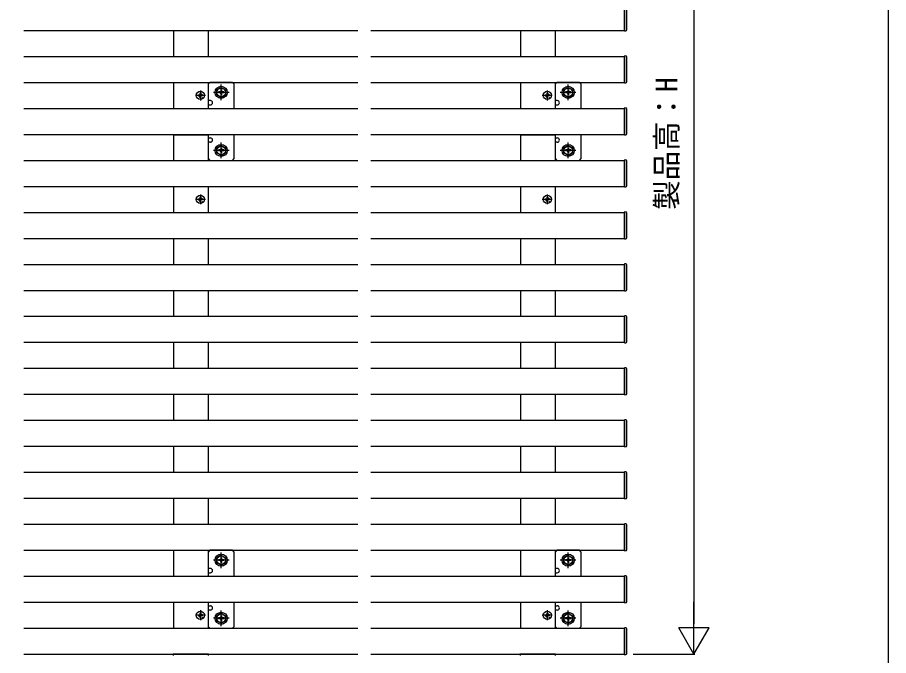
# Model space of a CAD drawing. Units: millimetres, scale not verified. Extents: x -1750 to 1750, y -2608 to 2592.
# Drawn here: x 746 to 1750, y 507 to 1244 of the extents above; entities that cross this region are included whole.
import ezdxf
from ezdxf.enums import TextEntityAlignment as Align

# ---------------------------------------------------------------- set-up
doc = ezdxf.new("R2010")
doc.units = ezdxf.units.MM
doc.header["$LTSCALE"] = 14
for name, color, linetype in [('0-2_YKK_12', 2, 'Continuous'), ('0-3_YKK_13', 4, 'Continuous'), ('0-4_YKK_D', 6, 'Continuous'), ('0-5_YKK_ZWAK', 7, 'Continuous')]:
    doc.layers.add(name, color=color, linetype=linetype)
doc.styles.add('ＭＳ ゴシック', font='')
doc.styles.get('ＭＳ ゴシック').set_extended_font_data('MS Gothic')

msp = doc.modelspace()

# ---------------------------------------------------------------- linework, layer by layer
at = {"layer": '0-2_YKK_12'}
for p, q in [((1445.5, 1259), (1445.5, 1229)), ((753, 1229), (1138, 1229)), ((925.5, 1229), (925.5, 1199)), ((965.5, 1229), (965.5, 1199)), ((1153, 1229), (1445.5, 1229)), ((1325.5, 1229), (1325.5, 1199)), ((1365.5, 1229), (1365.5, 1199)), ((753, 1199), (1138, 1199)), ((1153, 1199), (1445.5, 1199)), ((1445.5, 1199), (1445.5, 1169)), ((753, 1169), (1138, 1169)), ((925.5, 1169), (925.5, 1139)), ((965.5, 1169), (965.5, 1139)), ((1153, 1169), (1445.5, 1169)), ((1325.5, 1169), (1325.5, 1139)), ((1365.5, 1169), (1365.5, 1139)), ((753, 1139), (1138, 1139)), ((1153, 1139), (1445.5, 1139)), ((1445.5, 1139), (1445.5, 1109)), ((753, 1109), (1138, 1109)), ((925.5, 1109), (925.5, 1079)), ((925.5, 1108.4), (965.5, 1108.4)), ((965.5, 1109), (965.5, 1079)), ((1153, 1109), (1445.5, 1109)), ((1325.5, 1109), (1325.5, 1079)), ((1325.5, 1108.4), (1365.5, 1108.4)), ((1365.5, 1109), (1365.5, 1079)), ((753, 1079), (1138, 1079)), ((1153, 1079), (1445.5, 1079)), ((1445.5, 1079), (1445.5, 1049)), ((753, 1049), (1138, 1049)), ((925.5, 1049), (925.5, 1019)), ((965.5, 1049), (965.5, 1019)), ((1153, 1049), (1445.5, 1049)), ((1325.5, 1049), (1325.5, 1019)), ((1365.5, 1049), (1365.5, 1019)), ((753, 1019), (1138, 1019)), ((1153, 1019), (1445.5, 1019)), ((1445.5, 1019), (1445.5, 989)), ((753, 989), (1138, 989)), ((925.5, 989), (925.5, 959)), ((965.5, 989), (965.5, 959)), ((1153, 989), (1445.5, 989)), ((1325.5, 989), (1325.5, 959)), ((1365.5, 989), (1365.5, 959)), ((753, 959), (1138, 959)), ((1153, 959), (1445.5, 959)), ((1445.5, 959), (1445.5, 929)), ((753, 929), (1138, 929)), ((925.5, 929), (925.5, 899)), ((965.5, 929), (965.5, 899)), ((1153, 929), (1445.5, 929)), ((1325.5, 929), (1325.5, 899)), ((1365.5, 929), (1365.5, 899)), ((753, 899), (1138, 899)), ((1153, 899), (1445.5, 899)), ((1445.5, 899), (1445.5, 869)), ((753, 869), (1138, 869)), ((925.5, 869), (925.5, 839)), ((965.5, 869), (965.5, 839)), ((1153, 869), (1445.5, 869)), ((1325.5, 869), (1325.5, 839)), ((1365.5, 869), (1365.5, 839)), ((753, 839), (1138, 839)), ((1153, 839), (1445.5, 839)), ((1445.5, 839), (1445.5, 809)), ((753, 809), (1138, 809)), ((925.5, 809), (925.5, 779)), ((965.5, 809), (965.5, 779)), ((1153, 809), (1445.5, 809)), ((1325.5, 809), (1325.5, 779)), ((1365.5, 809), (1365.5, 779)), ((753, 779), (1138, 779)), ((1153, 779), (1445.5, 779)), ((1445.5, 779), (1445.5, 749)), ((753, 749), (1138, 749)), ((925.5, 749), (925.5, 719)), ((965.5, 749), (965.5, 719)), ((1153, 749), (1445.5, 749)), ((1325.5, 749), (1325.5, 719)), ((1365.5, 749), (1365.5, 719)), ((753, 719), (1138, 719)), ((1153, 719), (1445.5, 719)), ((1445.5, 719), (1445.5, 689)), ((753, 689), (1138, 689)), ((925.5, 689), (925.5, 659)), ((965.5, 689), (965.5, 659)), ((1153, 689), (1445.5, 689)), ((1325.5, 689), (1325.5, 659)), ((1365.5, 689), (1365.5, 659)), ((753, 659), (1138, 659)), ((1153, 659), (1445.5, 659)), ((1445.5, 659), (1445.5, 629)), ((753, 629), (1138, 629)), ((925.5, 629), (925.5, 599)), ((965.5, 629), (965.5, 599)), ((1153, 629), (1445.5, 629)), ((1325.5, 629), (1325.5, 599)), ((1365.5, 629), (1365.5, 599)), ((753, 599), (1138, 599)), ((1153, 599), (1445.5, 599)), ((1445.5, 599), (1445.5, 569)), ((753, 569), (1138, 569)), ((925.5, 569), (925.5, 539)), ((965.5, 569), (965.5, 539)), ((1153, 569), (1445.5, 569)), ((1325.5, 569), (1325.5, 539)), ((1365.5, 569), (1365.5, 539)), ((753, 539), (1138, 539)), ((1153, 539), (1445.5, 539)), ((1445.5, 539), (1445.5, 509)), ((753, 509), (1138, 509)), ((1153, 509), (1445.5, 509))]:
    msp.add_line(p, q, dxfattribs=at)
at = {"layer": '0-3_YKK_13'}
for p, q in [((1445.5, 1229.3), (1445.5, 1258.7)), ((1448, 1229.59), (1448, 1258.41)), ((1445.5, 1229.3), (1445.5, 1228.5)), ((1445.5, 1228.5), (1447.06, 1228.6)), ((1445.5, 1169.3), (1445.5, 1198.7)), ((1448, 1169.59), (1448, 1198.41)), ((967.5, 1169), (965.5, 1167)), ((965.5, 1167), (965.5, 1148)), ((980.5, 1148.5), (980.5, 1166.5)), ((1367.5, 1169), (1365.5, 1167)), ((1365.5, 1167), (1365.5, 1148)), ((1380.5, 1148.5), (1380.5, 1166.5)), ((1445.5, 1169.3), (1445.5, 1168.5)), ((1445.5, 1168.5), (1447.06, 1168.6)), ((955.87, 1155.34), (955.75, 1154.73)), ((955.89, 1156.38), (955.87, 1155.34)), ((956.48, 1159.74), (956.48, 1148.27)), ((957.08, 1156.38), (957.1, 1155.34)), ((957.1, 1155.34), (957.21, 1154.73)), ((989.5, 1157.5), (971.5, 1157.5)), ((980.5, 1163.25), (975.5, 1160.36)), ((975.5, 1154.64), (975.5, 1160.36)), ((979, 1158), (977.35, 1158)), ((977.35, 1157), (977.35, 1158)), ((979, 1157), (977.35, 1157)), ((980, 1160.65), (980, 1159)), ((980, 1160.65), (981, 1160.65)), ((980, 1156), (980, 1154.35)), ((980.5, 1163.25), (985.5, 1160.36)), ((981, 1160.65), (981, 1159)), ((981, 1156), (981, 1154.35)), ((983.65, 1158), (982, 1158)), ((983.65, 1157), (982, 1157)), ((983.65, 1158), (983.65, 1157)), ((985.5, 1160.36), (985.5, 1154.64)), ((1355.87, 1155.34), (1355.75, 1154.73)), ((1355.89, 1156.38), (1355.87, 1155.34)), ((1356.48, 1159.74), (1356.48, 1148.27)), ((1357.08, 1156.38), (1357.1, 1155.34)), ((1357.1, 1155.34), (1357.21, 1154.73)), ((1389.5, 1157.5), (1371.5, 1157.5)), ((1380.5, 1163.25), (1375.5, 1160.36)), ((1375.5, 1154.64), (1375.5, 1160.36)), ((1379, 1158), (1377.35, 1158)), ((1377.35, 1157), (1377.35, 1158)), ((1379, 1157), (1377.35, 1157)), ((1380, 1160.65), (1380, 1159)), ((1380, 1160.65), (1381, 1160.65)), ((1380, 1156), (1380, 1154.35)), ((1380.5, 1163.25), (1385.5, 1160.36)), ((1381, 1160.65), (1381, 1159)), ((1381, 1156), (1381, 1154.35)), ((1383.65, 1158), (1382, 1158)), ((1383.65, 1157), (1382, 1157)), ((1383.65, 1158), (1383.65, 1157)), ((1385.5, 1160.36), (1385.5, 1154.64)), ((962.22, 1154), (950.75, 1154)), ((954.11, 1154.59), (955.15, 1154.61)), ((954.11, 1153.41), (955.15, 1153.39)), ((955.15, 1154.61), (955.75, 1154.73)), ((955.15, 1153.39), (955.75, 1153.27)), ((955.87, 1152.66), (955.75, 1153.27)), ((955.89, 1151.62), (955.87, 1152.66)), ((957.08, 1151.62), (957.1, 1152.66)), ((957.1, 1152.66), (957.21, 1153.27)), ((957.82, 1154.61), (957.21, 1154.73)), ((957.82, 1153.39), (957.21, 1153.27)), ((958.86, 1154.59), (957.82, 1154.61)), ((958.86, 1153.41), (957.82, 1153.39)), ((968, 1148), (965.5, 1148)), ((980.5, 1151.75), (975.5, 1154.64)), ((981, 1154.35), (980, 1154.35)), ((980.5, 1151.75), (985.5, 1154.64)), ((1362.22, 1154), (1350.75, 1154)), ((1354.11, 1154.59), (1355.15, 1154.61)), ((1354.11, 1153.41), (1355.15, 1153.39)), ((1355.15, 1154.61), (1355.75, 1154.73)), ((1355.15, 1153.39), (1355.75, 1153.27)), ((1355.87, 1152.66), (1355.75, 1153.27)), ((1355.89, 1151.62), (1355.87, 1152.66)), ((1357.08, 1151.62), (1357.1, 1152.66)), ((1357.1, 1152.66), (1357.21, 1153.27)), ((1357.82, 1154.61), (1357.21, 1154.73)), ((1357.82, 1153.39), (1357.21, 1153.27)), ((1358.86, 1154.59), (1357.82, 1154.61)), ((1358.86, 1153.41), (1357.82, 1153.39)), ((1368, 1148), (1365.5, 1148)), ((1380.5, 1151.75), (1375.5, 1154.64)), ((1381, 1154.35), (1380, 1154.35)), ((1380.5, 1151.75), (1385.5, 1154.64)), ((965.5, 1143), (968, 1143)), ((1365.5, 1143), (1368, 1143)), ((1445.5, 1109.3), (1445.5, 1138.7)), ((1448, 1109.59), (1448, 1138.41)), ((965.5, 1105), (968, 1105)), ((1365.5, 1105), (1368, 1105)), ((1445.5, 1109.3), (1445.5, 1108.5)), ((1445.5, 1108.5), (1447.06, 1108.6)), ((968, 1100), (965.5, 1100)), ((980.5, 1096.25), (975.5, 1093.36)), ((980.5, 1081.5), (980.5, 1099.5)), ((980.5, 1096.25), (985.5, 1093.36)), ((1368, 1100), (1365.5, 1100)), ((1380.5, 1096.25), (1375.5, 1093.36)), ((1380.5, 1081.5), (1380.5, 1099.5)), ((1380.5, 1096.25), (1385.5, 1093.36)), ((989.5, 1090.5), (971.5, 1090.5)), ((975.5, 1087.64), (975.5, 1093.36)), ((980.5, 1084.75), (975.5, 1087.64)), ((979, 1091), (977.35, 1091)), ((977.35, 1090), (977.35, 1091)), ((979, 1090), (977.35, 1090)), ((980, 1093.65), (980, 1092)), ((980, 1093.65), (981, 1093.65)), ((980, 1089), (980, 1087.35)), ((981, 1087.35), (980, 1087.35)), ((980.5, 1084.75), (985.5, 1087.64)), ((981, 1093.65), (981, 1092)), ((981, 1089), (981, 1087.35)), ((983.65, 1091), (982, 1091)), ((983.65, 1090), (982, 1090)), ((983.65, 1091), (983.65, 1090)), ((985.5, 1093.36), (985.5, 1087.64)), ((1389.5, 1090.5), (1371.5, 1090.5)), ((1375.5, 1087.64), (1375.5, 1093.36)), ((1380.5, 1084.75), (1375.5, 1087.64)), ((1379, 1091), (1377.35, 1091)), ((1377.35, 1090), (1377.35, 1091)), ((1379, 1090), (1377.35, 1090)), ((1380, 1093.65), (1380, 1092)), ((1380, 1093.65), (1381, 1093.65)), ((1380, 1089), (1380, 1087.35)), ((1381, 1087.35), (1380, 1087.35)), ((1380.5, 1084.75), (1385.5, 1087.64)), ((1381, 1093.65), (1381, 1092)), ((1381, 1089), (1381, 1087.35)), ((1383.65, 1091), (1382, 1091)), ((1383.65, 1090), (1382, 1090)), ((1383.65, 1091), (1383.65, 1090)), ((1385.5, 1093.36), (1385.5, 1087.64)), ((1445.5, 1049.3), (1445.5, 1078.7)), ((1448, 1049.59), (1448, 1078.41)), ((1445.5, 1049.3), (1445.5, 1048.5)), ((1445.5, 1048.5), (1447.06, 1048.6)), ((955.15, 1034.61), (955.75, 1034.73)), ((955.87, 1035.34), (955.75, 1034.73)), ((955.89, 1036.38), (955.87, 1035.34)), ((956.48, 1039.74), (956.48, 1028.27)), ((957.08, 1036.38), (957.1, 1035.34)), ((957.1, 1035.34), (957.21, 1034.73)), ((957.82, 1034.61), (957.21, 1034.73)), ((1355.15, 1034.61), (1355.75, 1034.73)), ((1355.87, 1035.34), (1355.75, 1034.73)), ((1355.89, 1036.38), (1355.87, 1035.34)), ((1356.48, 1039.74), (1356.48, 1028.27)), ((1357.08, 1036.38), (1357.1, 1035.34)), ((1357.1, 1035.34), (1357.21, 1034.73)), ((1357.82, 1034.61), (1357.21, 1034.73)), ((962.22, 1034), (950.75, 1034)), ((954.11, 1034.59), (955.15, 1034.61)), ((954.11, 1033.41), (955.15, 1033.39)), ((955.15, 1033.39), (955.75, 1033.27)), ((955.87, 1032.66), (955.75, 1033.27)), ((955.89, 1031.62), (955.87, 1032.66)), ((957.08, 1031.62), (957.1, 1032.66)), ((957.1, 1032.66), (957.21, 1033.27)), ((957.82, 1033.39), (957.21, 1033.27)), ((958.86, 1034.59), (957.82, 1034.61)), ((958.86, 1033.41), (957.82, 1033.39)), ((1362.22, 1034), (1350.75, 1034)), ((1354.11, 1034.59), (1355.15, 1034.61)), ((1354.11, 1033.41), (1355.15, 1033.39)), ((1355.15, 1033.39), (1355.75, 1033.27)), ((1355.87, 1032.66), (1355.75, 1033.27)), ((1355.89, 1031.62), (1355.87, 1032.66)), ((1357.08, 1031.62), (1357.1, 1032.66)), ((1357.1, 1032.66), (1357.21, 1033.27)), ((1357.82, 1033.39), (1357.21, 1033.27)), ((1358.86, 1034.59), (1357.82, 1034.61)), ((1358.86, 1033.41), (1357.82, 1033.39)), ((1445.5, 989.3), (1445.5, 1018.7)), ((1448, 989.59), (1448, 1018.41)), ((1445.5, 989.3), (1445.5, 988.5)), ((1445.5, 988.5), (1447.06, 988.6)), ((1445.5, 929.3), (1445.5, 958.7)), ((1448, 929.59), (1448, 958.41)), ((1445.5, 929.3), (1445.5, 928.5)), ((1445.5, 928.5), (1447.06, 928.6)), ((1445.5, 869.3), (1445.5, 898.7)), ((1448, 869.59), (1448, 898.41)), ((1445.5, 869.3), (1445.5, 868.5)), ((1445.5, 868.5), (1447.06, 868.6)), ((1445.5, 809.3), (1445.5, 838.7)), ((1448, 809.59), (1448, 838.41)), ((1445.5, 809.3), (1445.5, 808.5)), ((1445.5, 808.5), (1447.06, 808.6)), ((1445.5, 749.3), (1445.5, 778.7)), ((1448, 749.59), (1448, 778.41)), ((1445.5, 749.3), (1445.5, 748.5)), ((1445.5, 748.5), (1447.06, 748.6)), ((1445.5, 689.3), (1445.5, 718.7)), ((1448, 689.59), (1448, 718.41)), ((1445.5, 689.3), (1445.5, 688.5)), ((1445.5, 688.5), (1447.06, 688.6)), ((1445.5, 629.3), (1445.5, 658.7)), ((1448, 629.59), (1448, 658.41)), ((967.5, 629), (965.5, 627)), ((965.5, 627), (965.5, 608)), ((980.5, 623.25), (975.5, 620.36)), ((980.5, 608.5), (980.5, 626.5)), ((980.5, 623.25), (985.5, 620.36)), ((1367.5, 629), (1365.5, 627)), ((1365.5, 627), (1365.5, 608)), ((1380.5, 623.25), (1375.5, 620.36)), ((1380.5, 608.5), (1380.5, 626.5)), ((1380.5, 623.25), (1385.5, 620.36)), ((1445.5, 629.3), (1445.5, 628.5)), ((1445.5, 628.5), (1447.06, 628.6)), ((989.5, 617.5), (971.5, 617.5)), ((975.5, 614.64), (975.5, 620.36)), ((980.5, 611.75), (975.5, 614.64)), ((979, 618), (977.35, 618)), ((977.35, 617), (977.35, 618)), ((979, 617), (977.35, 617)), ((980, 620.65), (980, 619)), ((980, 620.65), (981, 620.65)), ((980, 616), (980, 614.35)), ((981, 614.35), (980, 614.35)), ((980.5, 611.75), (985.5, 614.64)), ((981, 620.65), (981, 619)), ((981, 616), (981, 614.35)), ((983.65, 618), (982, 618)), ((983.65, 617), (982, 617)), ((983.65, 618), (983.65, 617)), ((985.5, 620.36), (985.5, 614.64)), ((1389.5, 617.5), (1371.5, 617.5)), ((1375.5, 614.64), (1375.5, 620.36)), ((1380.5, 611.75), (1375.5, 614.64)), ((1379, 618), (1377.35, 618)), ((1377.35, 617), (1377.35, 618)), ((1379, 617), (1377.35, 617)), ((1380, 620.65), (1380, 619)), ((1380, 620.65), (1381, 620.65)), ((1380, 616), (1380, 614.35)), ((1381, 614.35), (1380, 614.35)), ((1380.5, 611.75), (1385.5, 614.64)), ((1381, 620.65), (1381, 619)), ((1381, 616), (1381, 614.35)), ((1383.65, 618), (1382, 618)), ((1383.65, 617), (1382, 617)), ((1383.65, 618), (1383.65, 617)), ((1385.5, 620.36), (1385.5, 614.64)), ((968, 608), (965.5, 608)), ((965.5, 603), (968, 603)), ((1368, 608), (1365.5, 608)), ((1365.5, 603), (1368, 603)), ((1445.5, 569.3), (1445.5, 598.7)), ((1448, 569.59), (1448, 598.41)), ((965.5, 565), (968, 565)), ((1365.5, 565), (1368, 565)), ((1445.5, 569.3), (1445.5, 568.5)), ((1445.5, 568.5), (1447.06, 568.6)), ((962.22, 554), (950.75, 554)), ((954.11, 554.59), (955.15, 554.61)), ((954.11, 553.41), (955.15, 553.39)), ((955.15, 554.61), (955.75, 554.73)), ((955.15, 553.39), (955.75, 553.27)), ((955.87, 555.34), (955.75, 554.73)), ((955.87, 552.66), (955.75, 553.27)), ((955.89, 556.38), (955.87, 555.34)), ((955.89, 551.62), (955.87, 552.66)), ((956.48, 559.74), (956.48, 548.27)), ((957.08, 556.38), (957.1, 555.34)), ((957.08, 551.62), (957.1, 552.66)), ((957.1, 555.34), (957.21, 554.73)), ((957.1, 552.66), (957.21, 553.27)), ((957.82, 554.61), (957.21, 554.73)), ((957.82, 553.39), (957.21, 553.27)), ((958.86, 554.59), (957.82, 554.61)), ((958.86, 553.41), (957.82, 553.39)), ((968, 560), (965.5, 560)), ((980.5, 556.25), (975.5, 553.36)), ((975.5, 547.64), (975.5, 553.36)), ((980, 553.65), (980, 552)), ((980, 553.65), (981, 553.65)), ((980.5, 541.5), (980.5, 559.5)), ((980.5, 556.25), (985.5, 553.36)), ((981, 553.65), (981, 552)), ((985.5, 553.36), (985.5, 547.64)), ((1362.22, 554), (1350.75, 554)), ((1354.11, 554.59), (1355.15, 554.61)), ((1354.11, 553.41), (1355.15, 553.39)), ((1355.15, 554.61), (1355.75, 554.73)), ((1355.15, 553.39), (1355.75, 553.27)), ((1355.87, 555.34), (1355.75, 554.73)), ((1355.87, 552.66), (1355.75, 553.27)), ((1355.89, 556.38), (1355.87, 555.34)), ((1355.89, 551.62), (1355.87, 552.66)), ((1356.48, 559.74), (1356.48, 548.27)), ((1357.08, 556.38), (1357.1, 555.34)), ((1357.08, 551.62), (1357.1, 552.66)), ((1357.1, 555.34), (1357.21, 554.73)), ((1357.1, 552.66), (1357.21, 553.27)), ((1357.82, 554.61), (1357.21, 554.73)), ((1357.82, 553.39), (1357.21, 553.27)), ((1358.86, 554.59), (1357.82, 554.61)), ((1358.86, 553.41), (1357.82, 553.39)), ((1368, 560), (1365.5, 560)), ((1380.5, 556.25), (1375.5, 553.36)), ((1375.5, 547.64), (1375.5, 553.36)), ((1380, 553.65), (1380, 552)), ((1380, 553.65), (1381, 553.65)), ((1380.5, 541.5), (1380.5, 559.5)), ((1380.5, 556.25), (1385.5, 553.36)), ((1381, 553.65), (1381, 552)), ((1385.5, 553.36), (1385.5, 547.64)), ((989.5, 550.5), (971.5, 550.5)), ((980.5, 544.75), (975.5, 547.64)), ((979, 551), (977.35, 551)), ((977.35, 550), (977.35, 551)), ((979, 550), (977.35, 550)), ((980, 549), (980, 547.35)), ((981, 547.35), (980, 547.35)), ((980.5, 544.75), (985.5, 547.64)), ((981, 549), (981, 547.35)), ((983.65, 551), (982, 551)), ((983.65, 550), (982, 550)), ((983.65, 551), (983.65, 550)), ((1389.5, 550.5), (1371.5, 550.5)), ((1380.5, 544.75), (1375.5, 547.64)), ((1379, 551), (1377.35, 551)), ((1377.35, 550), (1377.35, 551)), ((1379, 550), (1377.35, 550)), ((1380, 549), (1380, 547.35)), ((1381, 547.35), (1380, 547.35)), ((1380.5, 544.75), (1385.5, 547.64)), ((1381, 549), (1381, 547.35)), ((1383.65, 551), (1382, 551)), ((1383.65, 550), (1382, 550)), ((1383.65, 551), (1383.65, 550)), ((1445.5, 509.3), (1445.5, 538.7)), ((1448, 509.59), (1448, 538.41)), ((925, 509), (925.1, 507.44)), ((926, 509), (925, 509)), ((965, 509), (926, 509)), ((1325, 509), (1325.1, 507.44)), ((1326, 509), (1325, 509)), ((1365, 509), (1326, 509)), ((1445.5, 509.3), (1445.5, 508.5)), ((1445.5, 508.5), (1447.06, 508.6))]:
    msp.add_line(p, q, dxfattribs=at)
for points in [[(1447.06, 1199.4), (1445.5, 1199.5), (1445.5, 1198.7)], [(995.5, 1139), (995.5, 1167), (993.5, 1169), (967.5, 1169)], [(1395.5, 1139), (1395.5, 1167), (1393.5, 1169), (1367.5, 1169)], [(1447.06, 1139.4), (1445.5, 1139.5), (1445.5, 1138.7)], [(965.5, 1100), (965.5, 1081), (967.5, 1079), (993.5, 1079), (995.5, 1081), (995.5, 1109)], [(1365.5, 1100), (1365.5, 1081), (1367.5, 1079), (1393.5, 1079), (1395.5, 1081), (1395.5, 1109)], [(1447.06, 1079.4), (1445.5, 1079.5), (1445.5, 1078.7)], [(1447.06, 1019.4), (1445.5, 1019.5), (1445.5, 1018.7)], [(1447.06, 959.4), (1445.5, 959.5), (1445.5, 958.7)], [(1447.06, 899.4), (1445.5, 899.5), (1445.5, 898.7)], [(1447.06, 839.4), (1445.5, 839.5), (1445.5, 838.7)], [(1447.06, 779.4), (1445.5, 779.5), (1445.5, 778.7)], [(1447.06, 719.4), (1445.5, 719.5), (1445.5, 718.7)], [(1447.06, 659.4), (1445.5, 659.5), (1445.5, 658.7)], [(995.5, 599), (995.5, 627), (993.5, 629), (967.5, 629)], [(1395.5, 599), (1395.5, 627), (1393.5, 629), (1367.5, 629)], [(1447.06, 599.4), (1445.5, 599.5), (1445.5, 598.7)], [(965.5, 560), (965.5, 541), (967.5, 539), (993.5, 539), (995.5, 541), (995.5, 569)], [(1365.5, 560), (1365.5, 541), (1367.5, 539), (1393.5, 539), (1395.5, 541), (1395.5, 569)], [(1447.06, 539.4), (1445.5, 539.5), (1445.5, 538.7)], [(965.9, 507.44), (966, 509), (965, 509)], [(1365.9, 507.44), (1366, 509), (1365, 509)]]:
    msp.add_lwpolyline(points, dxfattribs=at)
for centre, radius in [((956.48, 1154), 4.74), ((980.5, 1157.5), 7), ((980.5, 1157.5), 5), ((1356.48, 1154), 4.74), ((1380.5, 1157.5), 7), ((1380.5, 1157.5), 5), ((959.13, 1151.36), 0.3), ((1359.13, 1151.36), 0.3), ((980.5, 1090.5), 7), ((980.5, 1090.5), 5), ((1380.5, 1090.5), 7), ((1380.5, 1090.5), 5), ((956.48, 1034), 4.74), ((1356.48, 1034), 4.74), ((959.13, 1031.36), 0.3), ((1359.13, 1031.36), 0.3), ((980.5, 617.5), 7), ((1380.5, 617.5), 7), ((980.5, 617.5), 5), ((1380.5, 617.5), 5), ((956.48, 554), 4.74), ((980.5, 550.5), 7), ((980.5, 550.5), 5), ((1356.48, 554), 4.74), ((1380.5, 550.5), 7), ((1380.5, 550.5), 5), ((959.13, 551.36), 0.3), ((1359.13, 551.36), 0.3)]:
    msp.add_circle(centre, radius, dxfattribs=at)
for centre, radius, start, end in [((1447, 1229.59), 1, 273.5, 0), ((1447, 1198.41), 1, 0, 86.5), ((1447, 1169.59), 1, 273.5, 0), ((956.48, 1154), 2.45, 75.9892, 104.0108), ((979, 1159), 1, 270, 0), ((979, 1156), 1, 0, 90), ((982, 1159), 1, 180, 270), ((982, 1156), 1, 90, 180), ((1356.48, 1154), 2.45, 75.9892, 104.0108), ((1379, 1159), 1, 270, 0), ((1379, 1156), 1, 0, 90), ((1382, 1159), 1, 180, 270), ((1382, 1156), 1, 90, 180), ((956.48, 1154), 2.45, 165.9892, 194.0108), ((956.48, 1154), 2.45, 255.9892, 284.0108), ((956.48, 1154), 2.45, 345.9892, 14.0108), ((968, 1145.5), 2.5, 270, 90), ((1356.48, 1154), 2.45, 165.9892, 194.0108), ((1356.48, 1154), 2.45, 255.9892, 284.0108), ((1356.48, 1154), 2.45, 345.9892, 14.0108), ((1368, 1145.5), 2.5, 270, 90), ((1447, 1138.41), 1, 0, 86.5), ((968, 1102.5), 2.5, 270, 90), ((1368, 1102.5), 2.5, 270, 90), ((1447, 1109.59), 1, 273.5, 0), ((979, 1092), 1, 270, 0), ((979, 1089), 1, 0, 90), ((982, 1092), 1, 180, 270), ((982, 1089), 1, 90, 180), ((1379, 1092), 1, 270, 0), ((1379, 1089), 1, 0, 90), ((1382, 1092), 1, 180, 270), ((1382, 1089), 1, 90, 180), ((1447, 1078.41), 1, 0, 86.5), ((1447, 1049.59), 1, 273.5, 0), ((956.48, 1034), 2.45, 75.9892, 104.0108), ((1356.48, 1034), 2.45, 75.9892, 104.0108), ((956.48, 1034), 2.45, 165.9892, 194.0108), ((956.48, 1034), 2.45, 255.9892, 284.0108), ((956.48, 1034), 2.45, 345.9892, 14.0108), ((1356.48, 1034), 2.45, 165.9892, 194.0108), ((1356.48, 1034), 2.45, 255.9892, 284.0108), ((1356.48, 1034), 2.45, 345.9892, 14.0108), ((1447, 1018.41), 1, 0, 86.5), ((1447, 989.59), 1, 273.5, 0), ((1447, 958.41), 1, 0, 86.5), ((1447, 929.59), 1, 273.5, 0), ((1447, 898.41), 1, 0, 86.5), ((1447, 869.59), 1, 273.5, 0), ((1447, 838.41), 1, 0, 86.5), ((1447, 809.59), 1, 273.5, 0), ((1447, 778.41), 1, 0, 86.5), ((1447, 749.59), 1, 273.5, 0), ((1447, 718.41), 1, 0, 86.5), ((1447, 689.59), 1, 273.5, 0), ((1447, 658.41), 1, 0, 86.5), ((1447, 629.59), 1, 273.5, 0), ((979, 619), 1, 270, 0), ((979, 616), 1, 0, 90), ((982, 619), 1, 180, 270), ((982, 616), 1, 90, 180), ((1379, 619), 1, 270, 0), ((1379, 616), 1, 0, 90), ((1382, 619), 1, 180, 270), ((1382, 616), 1, 90, 180), ((968, 605.5), 2.5, 270, 90), ((1368, 605.5), 2.5, 270, 90), ((1447, 598.41), 1, 0, 86.5), ((968, 562.5), 2.5, 270, 90), ((1368, 562.5), 2.5, 270, 90), ((1447, 569.59), 1, 273.5, 0), ((956.48, 554), 2.45, 165.9892, 194.0108), ((956.48, 554), 2.45, 75.9892, 104.0108), ((956.48, 554), 2.45, 345.9892, 14.0108), ((1356.48, 554), 2.45, 165.9892, 194.0108), ((1356.48, 554), 2.45, 75.9892, 104.0108), ((1356.48, 554), 2.45, 345.9892, 14.0108), ((956.48, 554), 2.45, 255.9892, 284.0108), ((979, 552), 1, 270, 0), ((979, 549), 1, 0, 90), ((982, 552), 1, 180, 270), ((982, 549), 1, 90, 180), ((1356.48, 554), 2.45, 255.9892, 284.0108), ((1379, 552), 1, 270, 0), ((1379, 549), 1, 0, 90), ((1382, 552), 1, 180, 270), ((1382, 549), 1, 90, 180), ((1447, 538.41), 1, 0, 86.5), ((1447, 509.59), 1, 273.5, 0)]:
    msp.add_arc(centre, radius, start, end, dxfattribs=at)
at = {"layer": '0-4_YKK_D'}
for p, q in [((1525.5, 1704), (1525.5, 544)), ((1525.5, 509), (1525.5, 569.62)), ((1525.5, 509), (1508, 539.31)), ((1543, 539.31), (1508, 539.31)), ((1525.5, 509), (1543, 539.31)), ((1455.5, 509), (1526.5, 509))]:
    msp.add_line(p, q, dxfattribs=at)
at = {"layer": '0-5_YKK_ZWAK'}
msp.add_lwpolyline([(-1750, -2608.5), (1750, -2608.5), (1750, 2491.5)], dxfattribs=at)

# ---------------------------------------------------------------- texts
at = {"layer": '0-4_YKK_D', "style": 'ＭＳ ゴシック'}
msp.add_text('製品高：H', height=24.93, rotation=90, dxfattribs=at).set_placement((1513.9, 1021.9), align=Align.BOTTOM_LEFT)

doc.saveas('drawing.dxf')
